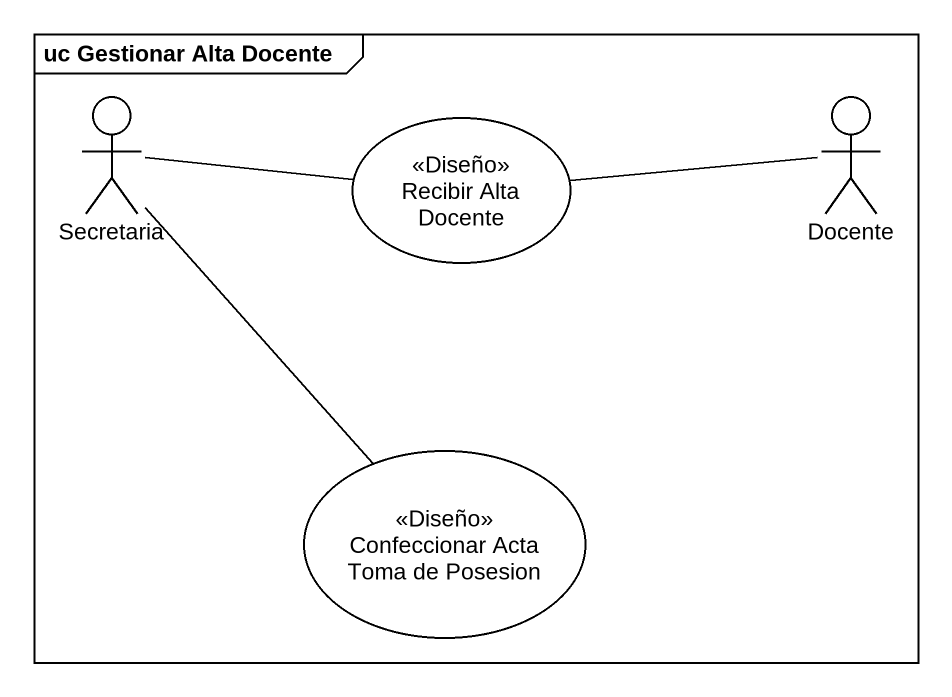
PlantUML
@startuml
mainframe uc Gestionar Alta Docente
actor Secretaria
actor Docente
usecase "Recibir Alta Docente" as Recibir_Alta_Docente <<Diseño>>
usecase "Confeccionar Acta Toma de Posesion" as Confeccionar_Acta_Toma_de <<Diseño>>
Secretaria -right- Recibir_Alta_Docente
Secretaria -- Confeccionar_Acta_Toma_de
Recibir_Alta_Docente -right- Docente
@enduml
